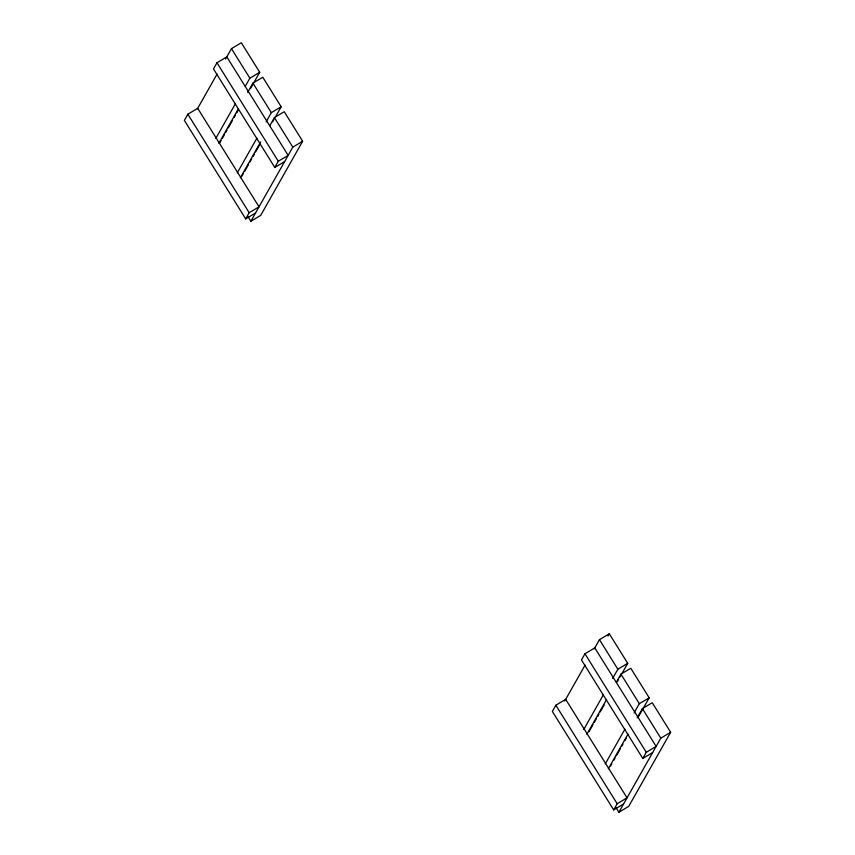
<?xml version="1.0" encoding="UTF-8"?>
<svg xmlns="http://www.w3.org/2000/svg" width="855" height="855" viewBox="0 0 855 855"><rect width="100%" height="100%" fill="white"/><g stroke="black" fill="none" stroke-linecap="round" stroke-linejoin="round"><path stroke-width="1.28" d="M245.695 218.891L249.179 212.713L259.033 206.825L197.697 108.329L187.854 114.217L184.359 120.395L245.695 218.891L255.538 213.002M274.797 167.441L278.292 161.264L288.146 155.375L226.81 56.868L216.956 62.768L213.472 68.934L274.797 167.441L284.651 161.552M197.409 108.842L217.052 74.107M225.57 59.059L231.47 48.639L241.313 42.75L259.717 72.301L250.547 88.503M215.813 138.392L235.456 103.658M245.278 86.291L249.863 78.19L259.717 72.301M218.869 143.319L238.524 108.585M247.694 92.383L252.93 83.117L262.784 77.228L281.177 106.779L275.289 117.199M219.756 142.913L221.071 140.605M222.386 138.286L224.341 134.812M225.656 132.504L226.97 130.184M228.274 127.865L232.207 120.918M234.174 117.445L235.478 115.136M236.792 112.817L238.096 110.498M237.273 172.87L256.928 138.136M266.097 121.934L271.334 112.668L281.177 106.779M240.341 177.787L260.647 141.909M269.817 125.696L274.402 117.595L284.245 111.706L302.649 141.257L260.732 215.342L250.878 221.231L248.153 216.86M241.88 176.237L243.194 173.918M244.498 171.609L248.431 164.662M249.746 162.343L251.712 158.87M253.016 156.55L254.33 154.242M255.634 151.923L259.567 144.976M272.67 121.827L273.974 119.508M250.878 221.231L292.795 147.146L302.649 141.257M613.687 809.909L617.182 803.732L627.025 797.843L565.689 699.337L555.846 705.236L552.351 711.403L613.687 809.909L623.53 804.021M642.8 758.46L646.284 752.282L656.138 746.394L594.802 647.887L584.959 653.776L581.464 659.953L642.8 758.46L652.643 752.571M564.749 701.014L585.055 665.126M594.225 648.924L599.462 639.658L609.305 633.769L627.709 663.32L619.854 677.213M608.001 636.077L609.305 633.769M583.805 729.411L603.448 694.677M612.618 678.475L617.866 669.209L627.709 663.32M586.872 734.327L606.516 699.604M616.348 682.237L620.933 674.135L630.776 668.247L649.18 697.798L638.696 716.319M589.063 731.624L592.996 724.677M594.311 722.357L596.266 718.884M597.581 716.565L598.895 714.256M600.199 711.937L604.132 704.99M617.235 681.841L618.539 679.522M605.265 763.878L624.92 729.155M634.089 712.942L639.326 703.686L649.18 697.798M608.333 768.805L627.987 734.082M637.157 717.869L642.394 708.613L652.247 702.714L670.641 732.265L628.724 806.361L618.881 812.25L616.145 807.868M610.534 766.091L611.838 763.782M613.805 760.309L615.119 757.99M616.423 755.681L620.356 748.734M621.67 746.415L622.974 744.096M624.941 740.622L626.255 738.314M618.881 812.25L660.797 738.164L670.641 732.265M231.47 48.639L249.863 78.19M252.93 83.117L271.334 112.668M274.402 117.595L292.795 147.146M599.462 639.658L617.866 669.209M620.933 674.135L639.326 703.686M642.394 708.613L660.797 738.164M216.956 62.768L278.292 161.264M584.959 653.776L646.284 752.282M187.854 114.217L249.179 212.713M555.846 705.236L617.182 803.732"/></g></svg>
